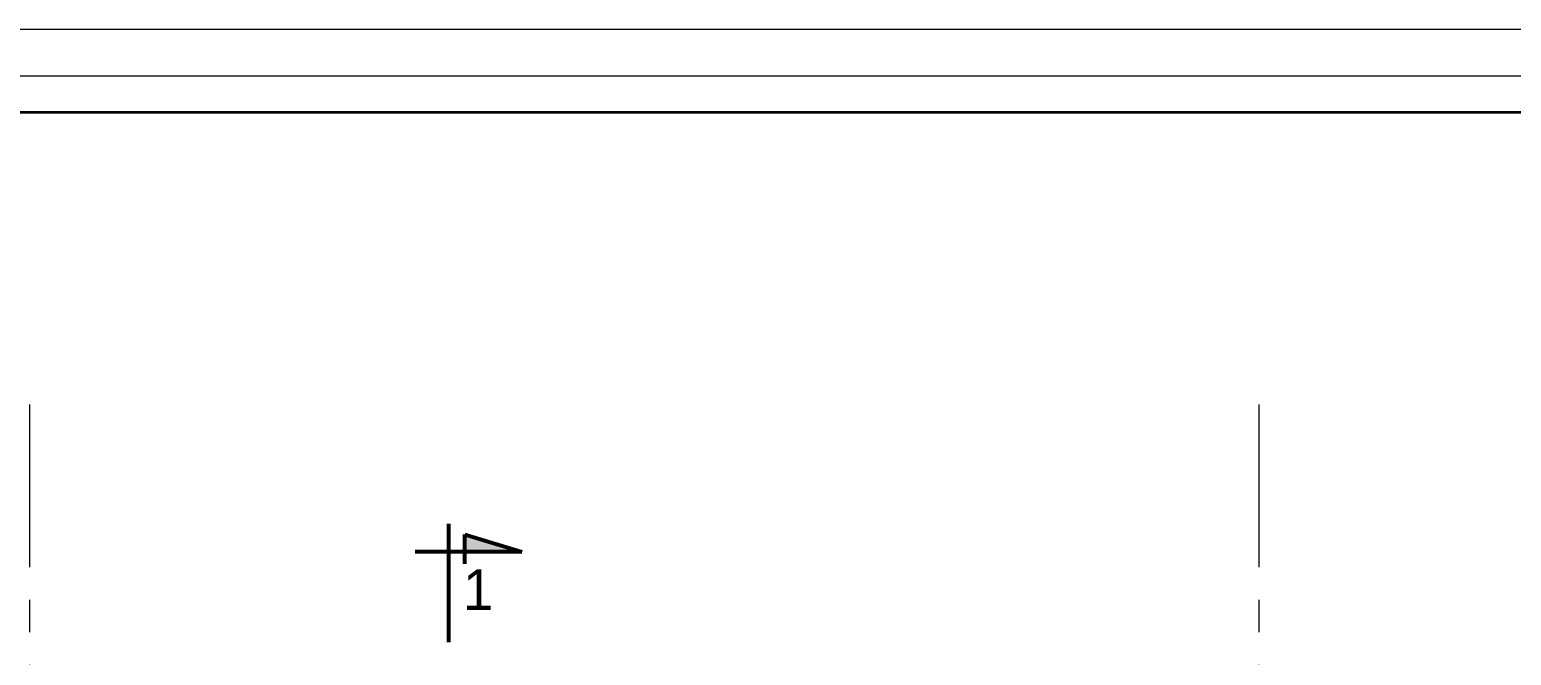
# Model space of a CAD drawing. Header units: inches. Extents: x 88947 to 296847, y 35049 to 161062.
# Drawn here: x 224600 to 227494, y 75832 to 77053 of the extents above; entities that cross this region are included whole.
import ezdxf
from ezdxf.enums import TextEntityAlignment as Align

# ---------------------------------------------------------------- set-up
doc = ezdxf.new("R2010")
doc.units = ezdxf.units.IN
doc.header["$MEASUREMENT"] = 0
doc.linetypes.add('ACAD_ISO03W100', pattern=[30, 12, -18])
doc.linetypes.add('CENTER', pattern=[50.8, 31.75, -6.35, 6.35, -6.35])
for name, color, linetype, lineweight in [('A-Text', 30, 'Continuous', 9), ('A-Wall', 2, 'Continuous', 35), ('KHUNG 2', 144, 'Continuous', 18), ('NETCAT', 4, 'Continuous', 53), ('NETMANH', 192, 'Continuous', 18), ('TRUC', 252, 'ACAD_ISO03W100', 13)]:
    doc.layers.add(name, color=color, linetype=linetype, lineweight=lineweight)
doc.styles.add('tieude', font='VSOUVB.TTF')
doc.styles.add('VNI-HELVE', font='VHELVEN.TTF')

# ---------------------------------------------------------------- blocks, each defined once
blk = doc.blocks.new('dc')
at = {"layer": 'NETCAT'}
blk.add_hatch(color=256, dxfattribs=at).paths.add_polyline_path([(828, 672), (828, 147), (989, 147)])
for p, q in [((828, 672), (828, -310)), ((989, 147), (828, 672)), ((717, 147), (989, 147)), ((0, 0), (1087, 0))]:
    blk.add_line(p, q, dxfattribs=at)
at = {"style": 'VNI-HELVE', "flags": 4}
blk.add_attdef('E', text='', height=375, dxfattribs=at).set_placement((482, 272), align=Align.MIDDLE_CENTER)
blk = doc.blocks.new('khung ten')
at = {"layer": 'A-Wall', "ltscale": 0.7}
blk.add_lwpolyline([(267204.1, -219099.4), (305804.1, -219099.4), (305804.1, -190799.4), (267204.1, -190799.4)], close=True, dxfattribs=at)
at = {"layer": 'KHUNG 2', "ltscale": 0.7}
blk.add_lwpolyline([(267004.1, -219299.4), (306004.1, -219299.4), (306004.1, -190599.4), (267004.1, -190599.4)], close=True, dxfattribs=at)
at = {"layer": 'NETMANH', "ltscale": 0.7}
blk.add_lwpolyline([(265004.1, -220042.3), (307004.1, -220042.3), (307004.1, -190342.3), (265004.1, -190342.3)], close=True, dxfattribs=at)

msp = doc.modelspace()

# ---------------------------------------------------------------- linework, layer by layer
at = {"layer": 'TRUC', "linetype": 'CENTER', "ltscale": 10}
for points in [[(224600.4, 76321.7), (224600.4, 70470.2)], [(227000.4, 76321.7), (227000.4, 70470.2)]]:
    msp.add_lwpolyline(points, dxfattribs=at)

# ---------------------------------------------------------------- block references
ref = msp.add_blockref('dc', (225418.9, 75858.2), dxfattribs=dict(xscale=-0.2124999999650754, yscale=0.2125000000232831, zscale=0.2125, rotation=270))
ref.add_attrib('E', '1', dxfattribs={"height": 79.7, "style": 'tieude'}).set_placement((225476.1, 75960.5), align=Align.MIDDLE_CENTER)
at = {"layer": 'A-Text', "xscale": 0.3535714285681024, "yscale": 0.3535714286845177, "zscale": 0.3535714286832132}
msp.add_blockref('khung ten', (128899.4, 144353.1), dxfattribs=at)

doc.saveas('drawing.dxf')
